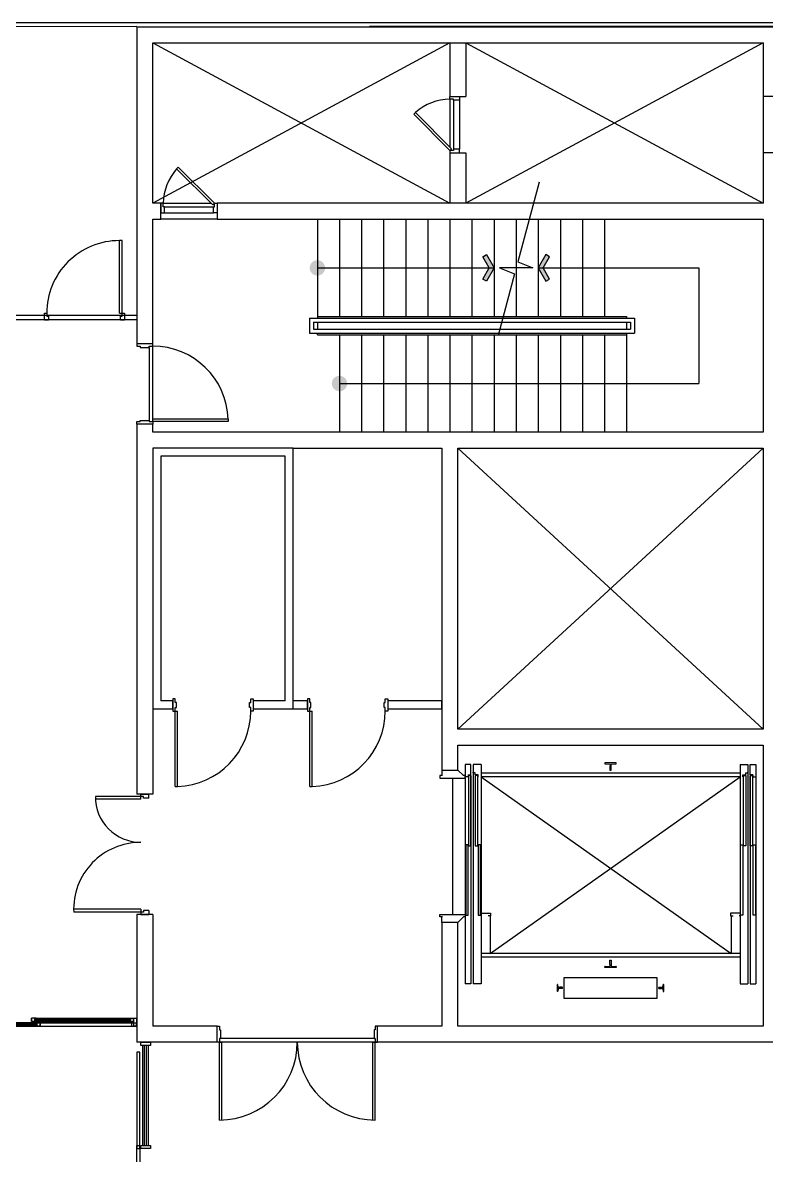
# Model space of a CAD drawing. Header units: millimetres. Extents: x 635438 to 684586, y -467743 to -415930.
# Drawn here: x 662413 to 671673, y -445082 to -430972 of the extents above; entities that cross this region are included whole.
import ezdxf

# ---------------------------------------------------------------- set-up
doc = ezdxf.new("R2010")
doc.units = ezdxf.units.MM
doc.header["$LTSCALE"] = 500
doc.layers.add('동물실', color=9, linetype='Continuous')

msp = doc.modelspace()

# ---------------------------------------------------------------- hatches: boundary and pattern name
at = {"layer": '동물실'}
for points in [[(668187.4, -434192.6), (668141.2, -434165.9), (668221.2, -434027.3), (668141.2, -433888.8), (668187.4, -433862.1), (668282.8, -434027.3)], [(668187.4, -434192.6), (668141.2, -434165.9), (668221.2, -434027.3), (668141.2, -433888.8), (668187.4, -433862.1), (668282.8, -434027.3)], [(668928.2, -434192.6), (668974.3, -434165.9), (668894.3, -434027.3), (668974.3, -433888.8), (668928.2, -433862.1), (668832.8, -434027.3)], [(668928.2, -434192.6), (668974.3, -434165.9), (668894.3, -434027.3), (668974.3, -433888.8), (668928.2, -433862.1), (668832.8, -434027.3)]]:
    msp.add_hatch(color=251, dxfattribs=at).paths.add_polyline_path(points)
h = msp.add_hatch(color=251, dxfattribs=at)
edge = h.paths.add_edge_path()
edge.add_arc((666082.8, -434027.4), 96, 360, 540)
edge.add_arc((666082.8, -434027.4), 96, 540, 720)
h = msp.add_hatch(color=251, dxfattribs=at)
edge = h.paths.add_edge_path()
edge.add_arc((666082.8, -434027.4), 96, 360, 540)
edge.add_arc((666082.8, -434027.4), 96, 540, 720)
h = msp.add_hatch(color=251, dxfattribs=at)
edge = h.paths.add_edge_path()
edge.add_arc((666357.8, -435467.4), 96, 360, 540)
edge.add_arc((666357.8, -435467.4), 96, 540, 720)
h = msp.add_hatch(color=251, dxfattribs=at)
edge = h.paths.add_edge_path()
edge.add_arc((666357.8, -435467.4), 96, 360, 540)
edge.add_arc((666357.8, -435467.4), 96, 540, 720)

# ---------------------------------------------------------------- linework, layer by layer
at = {"layer": '동물실', "color": 251}
for p, q in [((651482.8, -430972.3), (676532.8, -430972.3)), ((663832.8, -431022.3), (661332.8, -431022.4)), ((663832.8, -431022.3), (663832.8, -434522.3)), ((663832.8, -431022.4), (673857.8, -431022.4)), ((671832.8, -431022.3), (666732.8, -431022.3)), ((664032.8, -431222.3), (671632.8, -431222.2)), ((664032.8, -433222.3), (664032.8, -431222.3)), ((667733, -431222.2), (664033, -433222.3)), ((664033, -431222.2), (667733, -433222.3)), ((667733, -431222.2), (664033, -433222.3)), ((664033, -431222.2), (667733, -433222.3)), ((667732.8, -431222.3), (667732.8, -431893.6)), ((667932.8, -431222.3), (667932.8, -431893.6)), ((671633, -431222.2), (667933, -433222.3)), ((667933, -431222.2), (671633, -433222.3)), ((671633, -431222.2), (667933, -433222.3)), ((667933, -431222.2), (671633, -433222.3)), ((671632.8, -431222.2), (671632.8, -433222.3)), ((667732.8, -431893.6), (667932.8, -431893.6)), ((667732.8, -431893.6), (667852.8, -431893.6)), ((667732.8, -431923.6), (667732.8, -431893.6)), ((667852.8, -431893.6), (667852.8, -431938.6)), ((671832.6, -431893.6), (671632.6, -431893.6)), ((671832.8, -431893.6), (671632.6, -431893.6)), ((667732.8, -431923.6), (667732.8, -432521)), ((667777.8, -431923.6), (667732.8, -431923.6)), ((667777.8, -431938.6), (667777.8, -431923.6)), ((667777.8, -431938.6), (667777.8, -432548.6)), ((667852.8, -431938.6), (667777.8, -431938.6)), ((667852.8, -431938.6), (667852.8, -432548.6)), ((667303.4, -432090.7), (667282.1, -432112)), ((667282.1, -432112), (667732.8, -432563.6)), ((667303.4, -432090.7), (667754.1, -432542.4)), ((667732.8, -432563.6), (667754.1, -432542.4)), ((667777.8, -432563.6), (667732.8, -432563.6)), ((667732.8, -432563.6), (667732.8, -432593.6)), ((667732.8, -432593.6), (667732.8, -433222.3)), ((667732.8, -432593.6), (667932.8, -432593.6)), ((667732.8, -432593.6), (667852.8, -432593.6)), ((667852.8, -432548.6), (667777.8, -432548.6)), ((667777.8, -432548.6), (667777.8, -432563.6)), ((667852.8, -432593.6), (667852.8, -432548.6)), ((667932.8, -432593.6), (667932.8, -433222.3)), ((671832.6, -432593.6), (671632.6, -432593.6)), ((671832.8, -432593.6), (671632.6, -432593.6)), ((664329.8, -432792.9), (664351.1, -432771.6)), ((664329.8, -432792.9), (664351.1, -432771.6)), ((664329.8, -432792.9), (664781.5, -433243.6)), ((664329.8, -432792.9), (664781.5, -433243.6)), ((664351.1, -432771.6), (664802.8, -433222.3)), ((664351.1, -432771.6), (664802.8, -433222.3)), ((668844.3, -432957.8), (668578, -433951.7)), ((668844.3, -432957.8), (668578, -433951.7)), ((664132.8, -433222.3), (664032.8, -433222.3)), ((664033, -433222.3), (664032.8, -433222.3)), ((664132.8, -433222.3), (664032.8, -433222.3)), ((664132.8, -433422.3), (664132.8, -433222.3)), ((664132.8, -433222.3), (664132.8, -433342.3)), ((664162.8, -433222.3), (664132.8, -433222.3)), ((664132.8, -433222.3), (664132.8, -433342.3)), ((664162.8, -433222.3), (664132.8, -433222.3)), ((664162.8, -433222.3), (664760.2, -433222.3)), ((664162.8, -433267.3), (664162.8, -433222.3)), ((664162.8, -433222.3), (664760.2, -433222.3)), ((664162.8, -433267.3), (664162.8, -433222.3)), ((664177.8, -433267.3), (664162.8, -433267.3)), ((664177.8, -433267.3), (664162.8, -433267.3)), ((664177.8, -433267.3), (664787.8, -433267.3)), ((664177.8, -433342.3), (664177.8, -433267.3)), ((664177.8, -433267.3), (664787.8, -433267.3)), ((664177.8, -433342.3), (664177.8, -433267.3)), ((664802.8, -433222.3), (664781.5, -433243.6)), ((664802.8, -433222.3), (664781.5, -433243.6)), ((664787.8, -433342.3), (664787.8, -433267.3)), ((664787.8, -433267.3), (664802.8, -433267.3)), ((664787.8, -433342.3), (664787.8, -433267.3)), ((664787.8, -433267.3), (664802.8, -433267.3)), ((664802.8, -433267.3), (664802.8, -433222.3)), ((664802.8, -433222.3), (664832.8, -433222.3)), ((664802.8, -433267.3), (664802.8, -433222.3)), ((664802.8, -433222.3), (664832.8, -433222.3)), ((671632.8, -433222.3), (664832.8, -433222.3)), ((664832.8, -433222.3), (664832.8, -433422.3)), ((664832.8, -433222.3), (664832.8, -433342.3)), ((664832.8, -433222.3), (664832.8, -433342.3)), ((664032.8, -434972.3), (664032.8, -433422.3)), ((664032.8, -433422.3), (664132.8, -433422.3)), ((664032.8, -434972.3), (664032.8, -433422.3)), ((664132.8, -433342.3), (664177.8, -433342.3)), ((664132.8, -433342.3), (664177.8, -433342.3)), ((664832.8, -433422.3), (664132.8, -433422.3)), ((664832.8, -433422.3), (664132.8, -433422.3)), ((664177.8, -433342.3), (664787.8, -433342.3)), ((664177.8, -433342.3), (664787.8, -433342.3)), ((664832.8, -433342.3), (664787.8, -433342.3)), ((664832.8, -433342.3), (664787.8, -433342.3)), ((664832.8, -433422.3), (671632.8, -433422.3)), ((666082.8, -433422.3), (666082.8, -434652.3)), ((666082.8, -433422.3), (666082.8, -434652.3)), ((666357.8, -433422.3), (666357.8, -434632.3)), ((666357.8, -433422.3), (666357.8, -434632.3)), ((666632.8, -433422.3), (666632.8, -434632.3)), ((666632.8, -433422.3), (666632.8, -434632.3)), ((666907.8, -433422.3), (666907.8, -434632.3)), ((666907.8, -433422.3), (666907.8, -434632.3)), ((667182.8, -433422.3), (667182.8, -434632.3)), ((667182.8, -433422.3), (667182.8, -434632.3)), ((667457.8, -433422.3), (667457.8, -434632.3)), ((667457.8, -433422.3), (667457.8, -434632.3)), ((667732.8, -433422.3), (667732.8, -434632.3)), ((667732.8, -433422.3), (667732.8, -434632.3)), ((668007.8, -433422.3), (668007.8, -434632.3)), ((668007.8, -433422.3), (668007.8, -434632.3)), ((668282.8, -433422.3), (668282.8, -434632.3)), ((668282.8, -433422.3), (668282.8, -434632.3)), ((668557.8, -433422.3), (668557.8, -434632.3)), ((668557.8, -433422.3), (668557.8, -434632.3)), ((668832.8, -433422.3), (668832.8, -434632.3)), ((668832.8, -433422.3), (668832.8, -434632.3)), ((669107.8, -433422.3), (669107.8, -434632.3)), ((669107.8, -433422.3), (669107.8, -434632.3)), ((669382.8, -433422.3), (669382.8, -434632.3)), ((669382.8, -433422.3), (669382.8, -434632.3)), ((669657.8, -433422.3), (669657.8, -434632.3)), ((669657.8, -433422.3), (669657.8, -434632.3)), ((671632.8, -433422.3), (671632.8, -436072.3)), ((663618.2, -434592.3), (663618.2, -433687.1)), ((663653.4, -433687.1), (663618.2, -433687.1)), ((663653.4, -434592.3), (663653.4, -433687.1)), ((668141.2, -433888.8), (668187.4, -433862.1)), ((668141.2, -433888.8), (668187.4, -433862.1)), ((668187.4, -433862.1), (668282.8, -434027.3)), ((668187.4, -433862.1), (668282.8, -434027.3)), ((668928.2, -433862.1), (668832.8, -434027.3)), ((668928.2, -433862.1), (668832.8, -434027.3)), ((668974.3, -433888.8), (668928.2, -433862.1)), ((668974.3, -433888.8), (668928.2, -433862.1)), ((668221.2, -434027.3), (668141.2, -433888.8)), ((668221.2, -434027.3), (668141.2, -433888.8)), ((668578, -433951.7), (668766.4, -434027.3)), ((668578, -433951.7), (668766.4, -434027.3)), ((668894.3, -434027.3), (668974.3, -433888.8)), ((668894.3, -434027.3), (668974.3, -433888.8)), ((666082.8, -434027.3), (668282.8, -434027.3)), ((666082.8, -434027.3), (668282.8, -434027.3)), ((668141.2, -434165.9), (668221.2, -434027.3)), ((668141.2, -434165.9), (668221.2, -434027.3)), ((668282.8, -434027.3), (668187.4, -434192.6)), ((668282.8, -434027.3), (668187.4, -434192.6)), ((668537.5, -434102.9), (668331.8, -434870.7)), ((668537.5, -434102.9), (668331.8, -434870.7)), ((668766.4, -434027.3), (668349.1, -434027.3)), ((668349.1, -434027.3), (668537.5, -434102.9)), ((668766.4, -434027.3), (668349.1, -434027.3)), ((668349.1, -434027.3), (668537.5, -434102.9)), ((668832.8, -434027.3), (670832.8, -434027.3)), ((668832.8, -434027.3), (670832.8, -434027.3)), ((668832.8, -434027.3), (668928.2, -434192.6)), ((668832.8, -434027.3), (668928.2, -434192.6)), ((668974.3, -434165.9), (668894.3, -434027.3)), ((668974.3, -434165.9), (668894.3, -434027.3)), ((670832.8, -434027.3), (670832.8, -435467.3)), ((670832.8, -434027.3), (670832.8, -435467.3)), ((668187.4, -434192.6), (668141.2, -434165.9)), ((668187.4, -434192.6), (668141.2, -434165.9)), ((668928.2, -434192.6), (668974.3, -434165.9)), ((668928.2, -434192.6), (668974.3, -434165.9)), ((663832.8, -434522.3), (663832.8, -434972.3)), ((663832.8, -434622.3), (661382.8, -434622.3)), ((663832.8, -434672.3), (661382.8, -434672.3)), ((662682.8, -434672.3), (662682.8, -434592.3)), ((662682.8, -434592.3), (662712.1, -434592.3)), ((662682.8, -434672.3), (662732.6, -434672.3)), ((662712.1, -434592.3), (662712.1, -434628.2)), ((662712.1, -434628.2), (662732.6, -434628.2)), ((662712.1, -434628.2), (662732.6, -434628.2)), ((662732.6, -434628.2), (662732.6, -434672.3)), ((663632.9, -434672.3), (662732.6, -434672.3)), ((663618.2, -434592.3), (663653.4, -434592.3)), ((663632.9, -434628.2), (663653.4, -434628.2)), ((663632.9, -434672.3), (663632.9, -434628.2)), ((663632.9, -434672.3), (663682.8, -434672.3)), ((663653.4, -434592.3), (663682.8, -434592.3)), ((663653.4, -434628.2), (663653.4, -434592.3)), ((663682.8, -434592.3), (663682.8, -434672.3)), ((663682.8, -434607.3), (663682.8, -434657.3)), ((663682.8, -434607.3), (663682.8, -434657.3)), ((665982.8, -434652.3), (670032.8, -434652.3)), ((665982.8, -434652.3), (665982.8, -434842.3)), ((665982.8, -434652.3), (670032.8, -434652.3)), ((665982.8, -434652.3), (665982.8, -434842.3)), ((666032.8, -434702.3), (669982.8, -434702.3)), ((666032.8, -434702.3), (666032.8, -434792.3)), ((666032.8, -434702.3), (669982.8, -434702.3)), ((666032.8, -434702.3), (666032.8, -434792.3)), ((666082.8, -434632.3), (669932.8, -434632.3)), ((666082.8, -434632.3), (669932.8, -434632.3)), ((666082.8, -434702.3), (666082.8, -434792.3)), ((666082.8, -434702.3), (666082.8, -434792.3)), ((669932.8, -434632.3), (669932.8, -434652.3)), ((669932.8, -434632.3), (669932.8, -434652.3)), ((669932.8, -434702.3), (669932.8, -434792.3)), ((669932.8, -434702.3), (669932.8, -434792.3)), ((669982.8, -434702.3), (669982.8, -434792.3)), ((669982.8, -434702.3), (669982.8, -434792.3)), ((670032.8, -434652.3), (670032.8, -434842.3)), ((670032.8, -434652.3), (670032.8, -434842.3)), ((663832.8, -434772.3), (663832.8, -434972.3)), ((665982.8, -434842.3), (670032.8, -434842.3)), ((665982.8, -434842.3), (670032.8, -434842.3)), ((666032.8, -434792.3), (669982.8, -434792.3)), ((666032.8, -434792.3), (669982.8, -434792.3)), ((666082.8, -434862.3), (666082.8, -434842.3)), ((666082.8, -434862.3), (666082.8, -434842.3)), ((666082.8, -434862.3), (669932.8, -434862.3)), ((666082.8, -434862.3), (669932.8, -434862.3)), ((666357.8, -434862.3), (666357.8, -436072.3)), ((666357.8, -434862.3), (666357.8, -436072.3)), ((666632.8, -434862.3), (666632.8, -436072.3)), ((666632.8, -434862.3), (666632.8, -436072.3)), ((666907.8, -434862.3), (666907.8, -436072.3)), ((666907.8, -434862.3), (666907.8, -436072.3)), ((667182.8, -434862.3), (667182.8, -436072.3)), ((667182.8, -434862.3), (667182.8, -436072.3)), ((667457.8, -434862.3), (667457.8, -436072.3)), ((667457.8, -434862.3), (667457.8, -436072.3)), ((667732.8, -434862.3), (667732.8, -436072.3)), ((667732.8, -434862.3), (667732.8, -436072.3)), ((668007.8, -434862.3), (668007.8, -436072.3)), ((668007.8, -434862.3), (668007.8, -436072.3)), ((668282.8, -434862.3), (668282.8, -436072.3)), ((668282.8, -434862.3), (668282.8, -436072.3)), ((668557.8, -434862.3), (668557.8, -436072.3)), ((668557.8, -434862.3), (668557.8, -436072.3)), ((668832.8, -434862.3), (668832.8, -436072.3)), ((668832.8, -434862.3), (668832.8, -436072.3)), ((669107.8, -434862.3), (669107.8, -436072.3)), ((669107.8, -434862.3), (669107.8, -436072.3)), ((669382.8, -434862.3), (669382.8, -436072.3)), ((669382.8, -434862.3), (669382.8, -436072.3)), ((669657.8, -434862.3), (669657.8, -436072.3)), ((669657.8, -434862.3), (669657.8, -436072.3)), ((669932.8, -434842.3), (669932.8, -436072.3)), ((669932.8, -434842.3), (669932.8, -436072.3)), ((664032.8, -434972.3), (663832.8, -434972.3)), ((664032.8, -434972.3), (663832.8, -434972.3)), ((663832.8, -434972.3), (663832.8, -435002.3)), ((663832.8, -435002.3), (663877.8, -435002.3)), ((663877.8, -435002.3), (663877.8, -435017.3)), ((663987.8, -435017.3), (663987.8, -435002.3)), ((663987.8, -435002.3), (664032.8, -435002.3)), ((664032.8, -435002.3), (664032.8, -434972.3)), ((664032.8, -435942.3), (664032.8, -435002.3)), ((663877.8, -435017.3), (663987.8, -435017.3)), ((663987.8, -435017.3), (663987.8, -435927.3)), ((666357.8, -435467.3), (670832.8, -435467.3)), ((666357.8, -435467.3), (670832.8, -435467.3)), ((663832.8, -435972.3), (663832.8, -435942.3)), ((663832.8, -435942.3), (663877.8, -435942.3)), ((664032.8, -435972.3), (663832.8, -435972.3)), ((663832.8, -435972.3), (663832.8, -436272.3)), ((663832.8, -435972.3), (663832.8, -436272.3)), ((664032.8, -435972.3), (663832.8, -435972.3)), ((663877.8, -435942.3), (663877.8, -435927.3)), ((663877.8, -435927.3), (663987.8, -435927.3)), ((663987.8, -435927.3), (663987.8, -435942.3)), ((663987.8, -435942.3), (664032.8, -435942.3)), ((664972.3, -435912.4), (664032.8, -435912.4)), ((664032.8, -435942.3), (664032.8, -435912.4)), ((664972.3, -435942.3), (664032.8, -435942.3)), ((664032.8, -435942.3), (664032.8, -435972.3)), ((664032.8, -436072.3), (664032.8, -435972.3)), ((664032.8, -436072.3), (664032.8, -435972.3)), ((664972.3, -435912.4), (664972.3, -435942.3)), ((671632.8, -436072.3), (664032.8, -436072.3)), ((663832.8, -436272.3), (663832.8, -440582.3)), ((664032.8, -436272.3), (664032.8, -439522.3)), ((665782.8, -436272.3), (664032.8, -436272.3)), ((665782.8, -436272.3), (667632.8, -436272.3)), ((665782.8, -439522.3), (665782.8, -436272.3)), ((667632.8, -436272.3), (667632.8, -440282.3)), ((671632.8, -436272.3), (667832.8, -439772.3)), ((671632.8, -439772.3), (667832.8, -436272.3)), ((671632.8, -436272.3), (667832.8, -439772.3)), ((671632.8, -439772.3), (667832.8, -436272.3)), ((667832.8, -436272.3), (671632.8, -436272.3)), ((667832.8, -439772.3), (667832.8, -436272.3)), ((667832.8, -436272.3), (671632.8, -436272.3)), ((667832.8, -439772.3), (667832.8, -436272.3)), ((671632.8, -436272.3), (671632.8, -439772.3)), ((671632.8, -436272.3), (671632.8, -439772.3)), ((664132.8, -436372.3), (664132.8, -439422.3)), ((665682.8, -436372.3), (664132.8, -436372.3)), ((665682.8, -439422.3), (665682.8, -436372.3)), ((664032.8, -439522.3), (664032.8, -440582.3)), ((664282.8, -439522.3), (664032.8, -439522.3)), ((664282.8, -439422.3), (664132.8, -439422.3)), ((664282.8, -439397.3), (664282.8, -439547.3)), ((664312.8, -439397.3), (664282.8, -439397.3)), ((664282.8, -439397.3), (664282.8, -439547.3)), ((664312.8, -439397.3), (664282.8, -439397.3)), ((664282.8, -439522.3), (664282.8, -439422.3)), ((664312.8, -439442.3), (664312.8, -439397.3)), ((664312.8, -439442.3), (664312.8, -439397.3)), ((664327.8, -439442.3), (664312.8, -439442.3)), ((664327.8, -439442.3), (664312.8, -439442.3)), ((664312.8, -439547.3), (664312.8, -439502.3)), ((664312.8, -439502.3), (664327.8, -439502.3)), ((664312.8, -439547.3), (664312.8, -439502.3)), ((664312.8, -439502.3), (664327.8, -439502.3)), ((664327.8, -439502.3), (664327.8, -439442.3)), ((664327.8, -439502.3), (664327.8, -439442.3)), ((665237.8, -439502.3), (665237.8, -439442.3)), ((665237.8, -439442.3), (665252.8, -439442.3)), ((665237.8, -439502.3), (665237.8, -439442.3)), ((665237.8, -439442.3), (665252.8, -439442.3)), ((665252.8, -439502.3), (665237.8, -439502.3)), ((665252.8, -439502.3), (665237.8, -439502.3)), ((665252.8, -439442.3), (665252.8, -439397.3)), ((665252.8, -439397.3), (665282.8, -439397.3)), ((665252.8, -439442.3), (665252.8, -439397.3)), ((665252.8, -439397.3), (665282.8, -439397.3)), ((665252.8, -439547.3), (665252.8, -439502.3)), ((665252.8, -439547.3), (665252.8, -439502.3)), ((665282.8, -439397.3), (665282.8, -439547.3)), ((665282.8, -439397.3), (665282.8, -439547.3)), ((665682.8, -439422.3), (665282.8, -439422.3)), ((665282.8, -439422.3), (665282.8, -439522.3)), ((665782.8, -439522.3), (665282.8, -439522.3)), ((665957.8, -439422.3), (665782.8, -439422.3)), ((665957.8, -439522.3), (665782.8, -439522.3)), ((665957.8, -439397.3), (665957.8, -439547.3)), ((665987.8, -439397.3), (665957.8, -439397.3)), ((665957.8, -439397.3), (665957.8, -439547.3)), ((665987.8, -439397.3), (665957.8, -439397.3)), ((665957.8, -439522.3), (665957.8, -439422.3)), ((665987.8, -439442.3), (665987.8, -439397.3)), ((665987.8, -439442.3), (665987.8, -439397.3)), ((666002.8, -439442.3), (665987.8, -439442.3)), ((666002.8, -439442.3), (665987.8, -439442.3)), ((665987.8, -439547.3), (665987.8, -439502.3)), ((665987.8, -439502.3), (666002.8, -439502.3)), ((665987.8, -439547.3), (665987.8, -439502.3)), ((665987.8, -439502.3), (666002.8, -439502.3)), ((666002.8, -439502.3), (666002.8, -439442.3)), ((666002.8, -439502.3), (666002.8, -439442.3)), ((666912.8, -439502.3), (666912.8, -439442.3)), ((666912.8, -439442.3), (666927.8, -439442.3)), ((666912.8, -439502.3), (666912.8, -439442.3)), ((666912.8, -439442.3), (666927.8, -439442.3)), ((666927.8, -439502.3), (666912.8, -439502.3)), ((666927.8, -439502.3), (666912.8, -439502.3)), ((666927.8, -439442.3), (666927.8, -439397.3)), ((666927.8, -439397.3), (666957.8, -439397.3)), ((666927.8, -439442.3), (666927.8, -439397.3)), ((666927.8, -439397.3), (666957.8, -439397.3)), ((666927.8, -439547.3), (666927.8, -439502.3)), ((666927.8, -439547.3), (666927.8, -439502.3)), ((666957.8, -439397.3), (666957.8, -439547.3)), ((666957.8, -439397.3), (666957.8, -439547.3)), ((667632.7, -439422.3), (666957.8, -439422.3)), ((666957.8, -439422.3), (666957.8, -439522.3)), ((667632.7, -439522.3), (666957.8, -439522.3)), ((667632.7, -439522.3), (667632.7, -439422.3)), ((664282.8, -439547.3), (664312.8, -439547.3)), ((664282.8, -439547.3), (664312.8, -439547.3)), ((664312.8, -440487.3), (664312.8, -439547.3)), ((664312.8, -439547.3), (664342.8, -439547.3)), ((664312.8, -440487.3), (664312.8, -439547.3)), ((664312.8, -439547.3), (664342.8, -439547.3)), ((664342.8, -440487.3), (664342.8, -439547.3)), ((664342.8, -440487.3), (664342.8, -439547.3)), ((665282.8, -439547.3), (665252.8, -439547.3)), ((665282.8, -439547.3), (665252.8, -439547.3)), ((665957.8, -439547.3), (665987.8, -439547.3)), ((665957.8, -439547.3), (665987.8, -439547.3)), ((665987.8, -440487.3), (665987.8, -439547.3)), ((665987.8, -439547.3), (666017.8, -439547.3)), ((665987.8, -440487.3), (665987.8, -439547.3)), ((665987.8, -439547.3), (666017.8, -439547.3)), ((666017.8, -440487.3), (666017.8, -439547.3)), ((666017.8, -440487.3), (666017.8, -439547.3)), ((666957.8, -439547.3), (666927.8, -439547.3)), ((666957.8, -439547.3), (666927.8, -439547.3)), ((671632.8, -439772.3), (667832.8, -439772.3)), ((671632.8, -439772.3), (667832.8, -439772.3)), ((667832.8, -440282.3), (667832.8, -439972.3)), ((667832.8, -439972.3), (671632.8, -439972.3)), ((671632.8, -439972.3), (671632.8, -443472.3)), ((667924.2, -440212.3), (667924.2, -442947.1)), ((667994.1, -440212.3), (667924.2, -440212.3)), ((667924.2, -440212.3), (667924.2, -442947.1)), ((667994.1, -440212.3), (667924.2, -440212.3)), ((667994.1, -440342.3), (667994.1, -440212.3)), ((667994.1, -440342.3), (667994.1, -440212.3)), ((668024.1, -440212.3), (668024.1, -442947.1)), ((668120.1, -440212.3), (668024.1, -440212.3)), ((668024.1, -440212.3), (668024.1, -442947.1)), ((668120.1, -440212.3), (668024.1, -440212.3)), ((668120.1, -440212.3), (668120.1, -442947.1)), ((668120.1, -440212.3), (668120.1, -442947.1)), ((669803.1, -440193.3), (669663.1, -440193.3)), ((669663.1, -440193.3), (669663.1, -440203.7)), ((669803.1, -440193.3), (669663.1, -440193.3)), ((669663.1, -440193.3), (669663.1, -440203.7)), ((669665.4, -440206.2), (669723.5, -440209)), ((669665.4, -440206.2), (669723.5, -440209)), ((669723.5, -440209), (669726.7, -440212.3)), ((669723.5, -440209), (669726.7, -440212.3)), ((669726.7, -440228.3), (669723.6, -440231.5)), ((669726.7, -440228.3), (669723.6, -440231.5)), ((669723.6, -440231.5), (669723.6, -440281.3)), ((669723.6, -440231.5), (669723.6, -440281.3)), ((669726.7, -440212.3), (669726.7, -440228.3)), ((669726.7, -440212.3), (669726.7, -440228.3)), ((669739.4, -440212.3), (669742.7, -440209)), ((669739.4, -440212.3), (669742.7, -440209)), ((669739.4, -440228.3), (669739.4, -440212.3)), ((669739.4, -440228.3), (669739.4, -440212.3)), ((669742.6, -440231.5), (669739.4, -440228.3)), ((669742.6, -440231.5), (669739.4, -440228.3)), ((669742.6, -440281.3), (669742.6, -440231.5)), ((669742.6, -440281.3), (669742.6, -440231.5)), ((669742.7, -440209), (669800.7, -440206.2)), ((669742.7, -440209), (669800.7, -440206.2)), ((669803.1, -440203.7), (669803.1, -440193.3)), ((669803.1, -440203.7), (669803.1, -440193.3)), ((671346.1, -440212.3), (671346.1, -442947.1)), ((671346.1, -440212.3), (671442.1, -440212.3)), ((671346.1, -440212.3), (671346.1, -442947.1)), ((671346.1, -440212.3), (671442.1, -440212.3)), ((671442.1, -440212.3), (671442.1, -442947.1)), ((671442.1, -440212.3), (671442.1, -442947.1)), ((671472.1, -440212.3), (671541.9, -440212.3)), ((671472.1, -440342.3), (671472.1, -440212.3)), ((671472.1, -440212.3), (671541.9, -440212.3)), ((671472.1, -440342.3), (671472.1, -440212.3)), ((671541.9, -440212.3), (671541.9, -442947.1)), ((671541.9, -440212.3), (671541.9, -442947.1)), ((667640.8, -440352.3), (667607.6, -440352.3)), ((667607.6, -440352.3), (667607.6, -440382.3)), ((667640.8, -440352.3), (667607.6, -440352.3)), ((667607.6, -440352.3), (667607.6, -440382.3)), ((667632.6, -440282.3), (667632.6, -440352.3)), ((667632.6, -440282.3), (667632.6, -440352.3)), ((667632.8, -440282.3), (667832.8, -440282.3)), ((667902.4, -440352.3), (667832.6, -440282.3)), ((667902.4, -440352.3), (667832.6, -440282.3)), ((667923.7, -440352.3), (667902.4, -440352.3)), ((667923.7, -440352.3), (667902.4, -440352.3)), ((667923.7, -440382.3), (667923.7, -440352.3)), ((667923.7, -440382.3), (667923.7, -440352.3)), ((667960.2, -440367.3), (667925.2, -440367.3)), ((667960.2, -440367.3), (667925.2, -440367.3)), ((667960.2, -440342.3), (667994.1, -440342.3)), ((667960.2, -440342.3), (667960.2, -440367.3)), ((667960.2, -440342.3), (667994.1, -440342.3)), ((667960.2, -440342.3), (667960.2, -440367.3)), ((667965.2, -440352.3), (667965.2, -441227.3)), ((667994.1, -440352.3), (667965.2, -440352.3)), ((667965.2, -440352.3), (667965.2, -441227.3)), ((667994.1, -440352.3), (667965.2, -440352.3)), ((667994.1, -441227.3), (667994.1, -440352.3)), ((667994.1, -440352.3), (667994.1, -442947.1)), ((667994.1, -441227.3), (667994.1, -440352.3)), ((667994.1, -440352.3), (667994.1, -442947.1)), ((668024.1, -440317.3), (668024.1, -440307.3)), ((668024.1, -440317.3), (668024.1, -440307.3)), ((668048.1, -440317.3), (668024.1, -440317.3)), ((668048.1, -440317.3), (668024.1, -440317.3)), ((668048.1, -440342.3), (668048.1, -440317.3)), ((668048.1, -440342.3), (668048.1, -440317.3)), ((668084.1, -440342.3), (668048.1, -440342.3)), ((668084.1, -440342.3), (668048.1, -440342.3)), ((668049.1, -440352.3), (668049.1, -441227.3)), ((668079.1, -440352.3), (668049.1, -440352.3)), ((668049.1, -440352.3), (668049.1, -441227.3)), ((668079.1, -440352.3), (668049.1, -440352.3)), ((668079.1, -441227.3), (668079.1, -440352.3)), ((668079.1, -441227.3), (668079.1, -440352.3)), ((668084.1, -440367.3), (668084.1, -440342.3)), ((668084.1, -440367.3), (668084.1, -440342.3)), ((671346.1, -440322.3), (668120.1, -440322.3)), ((671346.1, -440322.3), (668120.1, -440322.3)), ((671346.1, -440367.3), (668120.1, -440367.3)), ((668120.1, -440367.3), (671233.1, -442567.3)), ((671346.1, -440367.3), (668120.1, -440367.3)), ((668120.1, -440367.3), (671233.1, -442567.3)), ((668233.1, -442567.3), (671346.1, -440367.3)), ((668233.1, -442567.3), (671346.1, -440367.3)), ((669723.6, -440281.3), (669724.6, -440282.3)), ((669723.6, -440281.3), (669724.6, -440282.3)), ((669724.6, -440282.3), (669741.6, -440282.3)), ((669724.6, -440282.3), (669741.6, -440282.3)), ((669741.6, -440282.3), (669742.6, -440281.3)), ((669741.6, -440282.3), (669742.6, -440281.3)), ((671382.1, -440342.3), (671418.1, -440342.3)), ((671382.1, -440367.3), (671382.1, -440342.3)), ((671382.1, -440342.3), (671418.1, -440342.3)), ((671382.1, -440367.3), (671382.1, -440342.3)), ((671387.1, -441227.3), (671387.1, -440352.3)), ((671387.1, -440352.3), (671417.1, -440352.3)), ((671387.1, -441227.3), (671387.1, -440352.3)), ((671387.1, -440352.3), (671417.1, -440352.3)), ((671417.1, -440352.3), (671417.1, -441227.3)), ((671417.1, -440352.3), (671417.1, -441227.3)), ((671418.1, -440342.3), (671418.1, -440317.3)), ((671418.1, -440317.3), (671442.1, -440317.3)), ((671418.1, -440342.3), (671418.1, -440317.3)), ((671418.1, -440317.3), (671442.1, -440317.3)), ((671442.1, -440317.3), (671442.1, -440307.3)), ((671442.1, -440317.3), (671442.1, -440307.3)), ((671505.9, -440342.3), (671472.1, -440342.3)), ((671505.9, -440342.3), (671472.1, -440342.3)), ((671472.1, -440352.3), (671472.1, -442947.1)), ((671472.1, -441227.3), (671472.1, -440352.3)), ((671472.1, -440352.3), (671500.9, -440352.3)), ((671472.1, -440352.3), (671472.1, -442947.1)), ((671472.1, -441227.3), (671472.1, -440352.3)), ((671472.1, -440352.3), (671500.9, -440352.3)), ((671500.9, -440352.3), (671500.9, -441227.3)), ((671500.9, -440352.3), (671500.9, -441227.3)), ((671505.9, -440342.3), (671505.9, -440367.3)), ((671505.9, -440342.3), (671505.9, -440367.3)), ((671505.9, -440367.3), (671540.9, -440367.3)), ((671505.9, -440367.3), (671540.9, -440367.3)), ((664312.8, -440487.3), (664342.8, -440487.3)), ((664312.8, -440487.3), (664342.8, -440487.3)), ((665987.8, -440487.3), (666017.8, -440487.3)), ((665987.8, -440487.3), (666017.8, -440487.3)), ((667607.6, -440382.3), (667923.7, -440382.3)), ((667607.6, -440382.3), (667923.7, -440382.3)), ((667765.7, -440382.3), (667765.7, -442082.3)), ((663882.8, -440611.7), (663317.8, -440611.7)), ((663882.8, -440646.9), (663318.5, -440646.9)), ((664032.8, -440582.3), (663832.8, -440582.3)), ((663882.8, -440611.7), (663882.8, -440582.3)), ((663882.8, -440582.3), (663982.8, -440582.3)), ((663882.8, -440582.3), (663982.8, -440582.3)), ((663918.6, -440611.7), (663882.8, -440611.7)), ((663882.8, -440646.9), (663882.8, -440611.7)), ((663918.6, -440632.2), (663918.6, -440611.7)), ((663982.8, -440632.2), (663918.6, -440632.2)), ((663982.8, -440632.2), (663982.8, -440582.3)), ((667929.2, -441214.8), (667929.2, -442089.8)), ((667959.2, -441214.8), (667929.2, -441214.8)), ((667929.2, -441214.8), (667929.2, -442089.8)), ((667959.2, -441214.8), (667929.2, -441214.8)), ((667959.2, -442089.8), (667959.2, -441214.8)), ((667959.2, -442089.8), (667959.2, -441214.8)), ((668085.1, -441214.8), (668085.1, -442089.8)), ((668115.1, -441214.8), (668085.1, -441214.8)), ((668085.1, -441214.8), (668085.1, -442089.8)), ((668115.1, -441214.8), (668085.1, -441214.8)), ((668115.1, -442089.8), (668115.1, -441214.8)), ((668115.1, -442089.8), (668115.1, -441214.8)), ((671351.1, -441214.8), (671381.1, -441214.8)), ((671351.1, -442089.8), (671351.1, -441214.8)), ((671351.1, -441214.8), (671381.1, -441214.8)), ((671351.1, -442089.8), (671351.1, -441214.8)), ((671381.1, -441214.8), (671381.1, -442089.8)), ((671381.1, -441214.8), (671381.1, -442089.8)), ((671506.9, -441214.8), (671536.9, -441214.8)), ((671506.9, -442089.8), (671506.9, -441214.8)), ((671506.9, -441214.8), (671536.9, -441214.8)), ((671506.9, -442089.8), (671506.9, -441214.8)), ((671536.9, -441214.8), (671536.9, -442089.8)), ((671536.9, -441214.8), (671536.9, -442089.8)), ((667965.2, -441227.3), (667994.1, -441227.3)), ((667965.2, -441227.3), (667994.1, -441227.3)), ((668049.1, -441227.3), (668079.1, -441227.3)), ((668049.1, -441227.3), (668079.1, -441227.3)), ((671417.1, -441227.3), (671387.1, -441227.3)), ((671417.1, -441227.3), (671387.1, -441227.3)), ((671500.9, -441227.3), (671472.1, -441227.3)), ((671500.9, -441227.3), (671472.1, -441227.3)), ((663882.8, -442017.7), (663047.8, -442017.7)), ((663882.8, -442053), (663048.5, -442053)), ((663882.8, -442017.7), (663882.8, -442053)), ((663918.6, -442053), (663882.8, -442053)), ((663882.8, -442053), (663882.8, -442082.3)), ((663982.8, -442032.5), (663918.6, -442032.5)), ((663918.6, -442032.5), (663918.6, -442053)), ((663982.8, -442032.5), (663982.8, -442082.3)), ((663832.8, -442082.3), (663832.8, -443672.3)), ((664032.8, -442082.3), (663832.8, -442082.3)), ((663882.8, -442082.3), (663982.8, -442082.3)), ((664032.8, -442082.3), (664032.8, -443472.3)), ((667607.6, -442112.3), (667607.6, -442082.3)), ((667607.6, -442082.3), (667923.7, -442082.3)), ((667607.6, -442112.3), (667607.6, -442082.3)), ((667607.6, -442082.3), (667923.7, -442082.3)), ((667640.8, -442112.3), (667607.6, -442112.3)), ((667640.8, -442112.3), (667607.6, -442112.3)), ((667632.6, -442182.3), (667632.6, -442112.3)), ((667632.6, -442182.3), (667632.6, -442112.3)), ((667832.8, -442182.3), (667632.8, -442182.3)), ((667632.8, -442182.3), (667632.8, -443472.3)), ((667832.6, -442182.3), (667902.4, -442112.3)), ((667832.6, -442182.3), (667902.4, -442112.3)), ((667832.8, -443472.3), (667832.8, -442182.3)), ((667923.7, -442112.3), (667902.4, -442112.3)), ((667923.7, -442112.3), (667902.4, -442112.3)), ((667923.7, -442082.3), (667923.7, -442112.3)), ((667923.7, -442082.3), (667923.7, -442112.3)), ((667929.2, -442089.8), (667959.2, -442089.8)), ((667929.2, -442089.8), (667959.2, -442089.8)), ((668085.1, -442089.8), (668115.1, -442089.8)), ((668085.1, -442089.8), (668115.1, -442089.8)), ((668120.1, -442067.3), (668238.1, -442067.3)), ((668120.1, -442067.3), (668120.1, -442097.3)), ((668120.1, -442067.3), (668238.1, -442067.3)), ((668120.1, -442067.3), (668120.1, -442097.3)), ((668120.1, -442097.3), (668130.1, -442097.3)), ((668120.1, -442097.3), (668130.1, -442097.3)), ((668238.1, -442097.3), (668208.1, -442097.3)), ((668238.1, -442097.3), (668208.1, -442097.3)), ((668233.1, -442097.3), (668233.1, -442567.3)), ((668233.1, -442097.3), (668233.1, -442567.3)), ((668238.1, -442067.3), (668238.1, -442097.3)), ((668238.1, -442067.3), (668238.1, -442097.3)), ((671228.1, -442067.3), (671228.1, -442097.3)), ((671346.1, -442067.3), (671228.1, -442067.3)), ((671228.1, -442067.3), (671228.1, -442097.3)), ((671346.1, -442067.3), (671228.1, -442067.3)), ((671228.1, -442097.3), (671258.1, -442097.3)), ((671228.1, -442097.3), (671258.1, -442097.3)), ((671233.1, -442097.3), (671233.1, -442567.3)), ((671233.1, -442097.3), (671233.1, -442567.3)), ((671346.1, -442097.3), (671336.1, -442097.3)), ((671346.1, -442097.3), (671336.1, -442097.3)), ((671346.1, -442067.3), (671346.1, -442097.3)), ((671346.1, -442067.3), (671346.1, -442097.3)), ((671381.1, -442089.8), (671351.1, -442089.8)), ((671381.1, -442089.8), (671351.1, -442089.8)), ((671536.9, -442089.8), (671506.9, -442089.8)), ((671536.9, -442089.8), (671506.9, -442089.8)), ((671346.1, -442567.3), (668120.1, -442567.3)), ((671346.1, -442567.3), (668120.1, -442567.3)), ((671346.1, -442612.3), (668120.1, -442612.3)), ((671346.1, -442612.3), (668120.1, -442612.3)), ((669663.1, -442741.3), (669663.1, -442731)), ((669663.1, -442741.3), (669663.1, -442731)), ((669803.1, -442741.3), (669663.1, -442741.3)), ((669803.1, -442741.3), (669663.1, -442741.3)), ((669665.4, -442728.5), (669723.5, -442725.6)), ((669665.4, -442728.5), (669723.5, -442725.6)), ((669723.5, -442725.6), (669726.7, -442722.4)), ((669723.5, -442725.6), (669726.7, -442722.4)), ((669723.6, -442653.3), (669724.6, -442652.3)), ((669723.6, -442653.3), (669724.6, -442652.3)), ((669723.6, -442703.1), (669723.6, -442653.3)), ((669723.6, -442703.1), (669723.6, -442653.3)), ((669726.7, -442706.4), (669723.6, -442703.1)), ((669726.7, -442706.4), (669723.6, -442703.1)), ((669724.6, -442652.3), (669741.6, -442652.3)), ((669724.6, -442652.3), (669741.6, -442652.3)), ((669726.7, -442722.4), (669726.7, -442706.4)), ((669726.7, -442722.4), (669726.7, -442706.4)), ((669742.6, -442703.1), (669739.4, -442706.4)), ((669742.6, -442703.1), (669739.4, -442706.4)), ((669739.4, -442706.4), (669739.4, -442722.4)), ((669739.4, -442706.4), (669739.4, -442722.4)), ((669739.4, -442722.4), (669742.7, -442725.6)), ((669739.4, -442722.4), (669742.7, -442725.6)), ((669741.6, -442652.3), (669742.6, -442653.3)), ((669741.6, -442652.3), (669742.6, -442653.3)), ((669742.6, -442653.3), (669742.6, -442703.1)), ((669742.6, -442653.3), (669742.6, -442703.1)), ((669742.7, -442725.6), (669800.7, -442728.5)), ((669742.7, -442725.6), (669800.7, -442728.5)), ((669803.1, -442731), (669803.1, -442741.3)), ((669803.1, -442731), (669803.1, -442741.3)), ((669153.1, -442872.3), (669153.1, -443122.3)), ((670313.1, -442872.3), (669153.1, -442872.3)), ((669153.1, -442872.3), (669153.1, -443122.3)), ((670313.1, -442872.3), (669153.1, -442872.3)), ((670313.1, -443122.3), (670313.1, -442872.3)), ((670313.1, -443122.3), (670313.1, -442872.3)), ((667994.1, -442947.1), (667924.2, -442947.1)), ((667994.1, -442947.1), (667924.2, -442947.1)), ((668120.1, -442947.1), (668024.1, -442947.1)), ((668120.1, -442947.1), (668024.1, -442947.1)), ((669071.1, -443041.8), (669071.1, -442952.8)), ((669075.1, -442952.8), (669071.1, -442952.8)), ((669071.1, -443041.8), (669071.1, -442952.8)), ((669075.1, -442952.8), (669071.1, -442952.8)), ((669075.1, -443041.8), (669071.1, -443041.8)), ((669075.1, -443041.8), (669071.1, -443041.8)), ((669082.6, -442987.6), (669078.6, -442956.3)), ((669082.6, -442987.6), (669078.6, -442956.3)), ((669082.6, -443007.1), (669078.6, -443038.3)), ((669082.6, -443007.1), (669078.6, -443038.3)), ((669096.4, -442992.6), (669087.6, -442992.6)), ((669096.4, -442992.6), (669087.6, -442992.6)), ((669096.4, -443002.1), (669087.6, -443002.1)), ((669096.4, -443002.1), (669087.6, -443002.1)), ((669132.1, -442989.3), (669101.1, -442989.3)), ((669132.1, -442989.3), (669101.1, -442989.3)), ((669132.1, -443005.3), (669101.1, -443005.3)), ((669132.1, -443005.3), (669101.1, -443005.3)), ((669132.1, -442989.3), (669133.1, -442990.3)), ((669132.1, -442989.3), (669133.1, -442990.3)), ((669133.1, -443004.3), (669132.1, -443005.3)), ((669133.1, -443004.3), (669132.1, -443005.3)), ((669133.1, -443004.3), (669133.1, -442990.3)), ((669133.1, -443004.3), (669133.1, -442990.3)), ((670334.1, -442989.3), (670333.1, -442990.3)), ((670334.1, -442989.3), (670333.1, -442990.3)), ((670333.1, -443004.3), (670333.1, -442990.3)), ((670333.1, -443004.3), (670333.1, -442990.3)), ((670333.1, -443004.3), (670334.1, -443005.3)), ((670333.1, -443004.3), (670334.1, -443005.3)), ((670334.1, -442989.3), (670365.1, -442989.3)), ((670334.1, -442989.3), (670365.1, -442989.3)), ((670334.1, -443005.3), (670365.1, -443005.3)), ((670334.1, -443005.3), (670365.1, -443005.3)), ((670369.8, -442992.6), (670378.6, -442992.6)), ((670369.8, -442992.6), (670378.6, -442992.6)), ((670369.8, -443002.1), (670378.6, -443002.1)), ((670369.8, -443002.1), (670378.6, -443002.1)), ((670383.6, -442987.6), (670387.6, -442956.3)), ((670383.6, -442987.6), (670387.6, -442956.3)), ((670383.6, -443007.1), (670387.6, -443038.3)), ((670383.6, -443007.1), (670387.6, -443038.3)), ((670391.1, -442952.8), (670395.1, -442952.8)), ((670391.1, -442952.8), (670395.1, -442952.8)), ((670391.1, -443041.8), (670395.1, -443041.8)), ((670391.1, -443041.8), (670395.1, -443041.8)), ((670395.1, -443041.8), (670395.1, -442952.8)), ((670395.1, -443041.8), (670395.1, -442952.8)), ((671346.1, -442947.1), (671442.1, -442947.1)), ((671346.1, -442947.1), (671442.1, -442947.1)), ((671472.1, -442947.1), (671541.9, -442947.1)), ((671472.1, -442947.1), (671541.9, -442947.1)), ((669153.1, -443122.3), (670313.1, -443122.3)), ((669153.1, -443122.3), (670313.1, -443122.3)), ((654921, -443472.3), (663832.8, -443472.3)), ((656682.8, -443472.3), (663832.8, -443472.3)), ((662632.7, -443429.7), (661482.7, -443429.7)), ((662632.7, -443472.4), (661482.7, -443472.4)), ((662568.6, -443459), (661482.8, -443459)), ((662568.6, -443443), (661485.3, -443443)), ((662582.7, -443372.4), (662522.7, -443372.4)), ((662522.7, -443415), (662522.7, -443372.4)), ((662522.7, -443372.4), (662522.7, -443415)), ((662522.7, -443415), (662522.7, -443372.4)), ((662582.7, -443415), (662522.7, -443415)), ((662580.7, -443374.4), (662524.7, -443374.4)), ((662524.7, -443374.4), (662524.7, -443413)), ((662580.7, -443413), (662524.7, -443413)), ((662580.7, -443380.4), (662560.7, -443380.4)), ((662560.7, -443380.4), (662560.7, -443407)), ((662580.7, -443407), (662560.7, -443407)), ((662562.7, -443382.4), (662562.7, -443405)), ((662582.7, -443382.4), (662562.7, -443382.4)), ((662562.7, -443405), (662569.3, -443382.4)), ((662582.7, -443405), (662562.7, -443405)), ((662569.3, -443382.4), (662569.3, -443405)), ((662569.3, -443385.7), (663746, -443385.7)), ((662569.3, -443401.7), (663746, -443401.7)), ((662571.2, -443429.7), (662631.2, -443429.7)), ((662571.2, -443439.7), (662571.2, -443429.7)), ((662571.2, -443439.7), (662591.2, -443439.7)), ((662571.2, -443472.4), (662571.2, -443462.4)), ((662571.2, -443462.4), (662591.2, -443462.4)), ((662571.2, -443472.4), (662631.2, -443472.4)), ((662573.2, -443431.7), (662629.2, -443431.7)), ((662573.2, -443437.7), (662573.2, -443431.7)), ((662573.2, -443437.7), (662593.2, -443437.7)), ((662573.2, -443470.4), (662573.2, -443464.4)), ((662573.2, -443464.4), (662593.2, -443464.4)), ((662573.2, -443470.4), (662629.2, -443470.4)), ((662580.7, -443374.4), (662580.7, -443380.4)), ((662580.7, -443407), (662580.7, -443413)), ((662582.7, -443372.4), (662582.7, -443382.4)), ((662582.7, -443372.4), (663732.7, -443372.4)), ((662582.7, -443405), (662582.7, -443415)), ((662582.7, -443415), (663732.7, -443415)), ((662584.5, -443462.4), (662584.5, -443439.7)), ((662591.2, -443439.7), (662584.5, -443462.4)), ((662591.2, -443462.4), (662591.2, -443439.7)), ((662593.2, -443464.4), (662593.2, -443437.7)), ((662629.2, -443470.4), (662629.2, -443431.7)), ((662631.2, -443429.7), (662631.2, -443472.4)), ((662631.2, -443472.4), (662631.2, -443429.7)), ((662631.2, -443429.7), (662631.2, -443472.4)), ((662631.2, -443429.7), (663828.5, -443429.7)), ((662631.2, -443472.4), (663828.5, -443472.4)), ((663732.7, -443372.4), (663792.7, -443372.4)), ((663732.7, -443372.4), (663732.7, -443382.4)), ((663732.7, -443382.4), (663752.7, -443382.4)), ((663732.7, -443405), (663752.7, -443405)), ((663732.7, -443405), (663732.7, -443415)), ((663732.7, -443415), (663792.7, -443415)), ((663734.7, -443374.4), (663790.7, -443374.4)), ((663734.7, -443374.4), (663734.7, -443380.4)), ((663734.7, -443380.4), (663754.7, -443380.4)), ((663734.7, -443407), (663754.7, -443407)), ((663734.7, -443407), (663734.7, -443413)), ((663734.7, -443413), (663790.7, -443413)), ((663752.7, -443405), (663746, -443382.4)), ((663746, -443382.4), (663746, -443405)), ((663752.7, -443382.4), (663752.7, -443405)), ((663754.7, -443380.4), (663754.7, -443407)), ((663766, -443429.7), (663766, -443472.4)), ((663790.7, -443374.4), (663790.7, -443413)), ((663792.7, -443415), (663792.7, -443372.4)), ((663792.7, -443372.4), (663792.7, -443415)), ((663792.7, -443415), (663792.7, -443372.4)), ((663792.7, -443415), (663792.7, -443372.4)), ((663792.7, -443372.4), (663792.7, -443415)), ((663792.7, -443415), (663792.7, -443372.4)), ((663792.7, -443372.4), (663832.7, -443372.4)), ((663792.7, -443372.4), (663792.7, -443472.4)), ((663792.7, -443472.4), (663832.7, -443472.4)), ((663794.7, -443374.4), (663830.7, -443374.4)), ((663794.7, -443374.4), (663794.7, -443470.4)), ((663794.7, -443470.4), (663830.7, -443470.4)), ((663828.5, -443472.4), (663828.5, -443429.7)), ((663830.7, -443374.4), (663830.7, -443470.4)), ((663832.7, -443372.4), (663832.7, -443472.4)), ((663832.7, -443372.4), (663832.7, -443472.4)), ((664832.8, -443472.3), (664032.8, -443472.3)), ((664832.8, -443472.3), (664032.8, -443472.3)), ((664832.8, -443672.3), (664832.8, -443472.3)), ((664832.8, -443472.3), (664862.8, -443472.3)), ((664832.8, -443672.3), (664832.8, -443472.3)), ((664832.8, -443472.3), (664862.8, -443472.3)), ((664862.8, -443472.3), (664862.8, -443517.3)), ((664862.8, -443472.3), (664862.8, -443517.3)), ((667632.8, -443472.3), (666802.8, -443472.3)), ((667632.8, -443472.3), (666802.8, -443472.3)), ((666832.8, -443472.3), (666802.8, -443472.3)), ((666802.8, -443472.3), (666802.8, -443517.3)), ((666832.8, -443472.3), (666802.8, -443472.3)), ((666802.8, -443472.3), (666802.8, -443517.3)), ((666832.8, -443672.3), (666832.8, -443472.3)), ((666832.8, -443672.3), (666832.8, -443472.3)), ((671632.8, -443472.3), (667832.8, -443472.3)), ((664862.8, -443517.3), (664877.8, -443517.3)), ((664862.8, -443517.3), (664877.8, -443517.3)), ((664877.8, -443517.3), (664877.8, -443627.3)), ((664877.8, -443517.3), (664877.8, -443627.3)), ((666802.8, -443517.3), (666787.8, -443517.3)), ((666787.8, -443517.3), (666787.8, -443627.3)), ((666802.8, -443517.3), (666787.8, -443517.3)), ((666787.8, -443517.3), (666787.8, -443627.3)), ((664832.8, -443672.3), (663832.8, -443672.3)), ((663882.8, -443712.3), (663882.8, -443672.3)), ((663882.8, -443672.3), (664002.8, -443672.3)), ((664002.8, -443712.3), (663882.8, -443712.3)), ((663907.8, -444958.4), (663907.8, -443712.3)), ((663930.8, -444958.4), (663930.8, -443712.3)), ((663954.8, -444958.4), (663954.8, -443712.3)), ((663977.8, -444958.4), (663977.8, -443712.3)), ((664002.8, -443672.3), (664002.8, -443712.3)), ((664862.8, -443672.3), (664832.8, -443672.3)), ((664862.8, -443672.3), (664832.8, -443672.3)), ((666802.8, -443627.3), (664862.8, -443627.3)), ((664877.8, -443627.3), (664862.8, -443627.3)), ((664862.8, -443627.3), (664862.8, -443672.3)), ((666802.8, -443627.3), (664862.8, -443627.3)), ((664877.8, -443627.3), (664862.8, -443627.3)), ((664862.8, -443627.3), (664862.8, -443672.3)), ((664862.8, -443672.3), (664892.7, -443672.3)), ((664862.8, -444642.3), (664862.8, -443672.3)), ((664862.8, -443672.3), (664892.7, -443672.3)), ((664862.8, -444642.3), (664862.8, -443672.3)), ((666802.8, -443672.3), (664862.8, -443672.3)), ((666802.8, -443672.3), (664862.8, -443672.3)), ((664892.7, -444641.9), (664892.7, -443672.3)), ((664892.7, -444641.9), (664892.7, -443672.3)), ((667632.8, -443672.3), (666332.8, -443672.3)), ((671832.8, -443672.3), (666332.8, -443672.3)), ((666772.8, -444641.9), (666772.8, -443672.3)), ((666772.8, -443672.3), (666802.8, -443672.3)), ((666772.8, -444641.9), (666772.8, -443672.3)), ((666772.8, -443672.3), (666802.8, -443672.3)), ((666787.8, -443627.3), (666802.8, -443627.3)), ((666787.8, -443627.3), (666802.8, -443627.3)), ((666802.8, -443627.3), (666802.8, -443672.3)), ((666802.8, -443627.3), (666802.8, -443672.3)), ((666802.8, -444642.3), (666802.8, -443672.3)), ((666802.8, -444642.3), (666802.8, -443672.3)), ((666802.8, -443672.3), (666832.8, -443672.3)), ((666802.8, -443672.3), (666832.8, -443672.3)), ((663832.8, -443798.4), (663832.8, -444998.4)), ((663872.8, -443798.4), (663832.8, -443798.4)), ((663872.8, -444998.4), (663872.8, -443798.4)), ((664863.4, -444642.3), (664862.8, -444642.3)), ((664863.4, -444642.3), (664862.8, -444642.3)), ((666802.1, -444642.3), (666802.8, -444642.3)), ((666802.1, -444642.3), (666802.8, -444642.3)), ((663832.8, -446138.4), (663832.8, -444958.4)), ((663832.8, -444958.4), (663872.8, -444958.4)), ((663832.8, -444998.4), (663872.8, -444998.4)), ((663872.8, -444958.4), (663872.8, -446138.4)), ((663882.8, -444998.4), (663882.8, -444958.4)), ((663882.8, -444958.4), (664002.8, -444958.4)), ((664002.8, -444998.4), (663882.8, -444998.4)), ((664002.8, -444958.4), (664002.8, -444998.4))]:
    msp.add_line(p, q, dxfattribs=at)
for centre, radius, start, end in [((667752.2, -432609), 685.6, 91.62686, 130.89578), ((664848.1, -433241.8), 685.6, 139.10422, 178.37314), ((664848.1, -433241.8), 685.6, 139.10422, 178.37314), ((663616.8, -434591.8), 904.7, 89.91508, 180.03615), ((664032.8, -435942.3), 940, 1.82712, 90), ((664312.8, -439547.3), 940, 271.8271, 0), ((664312.8, -439547.3), 940, 271.8271, 0), ((665987.8, -439547.3), 940, 271.8271, 0), ((665987.8, -439547.3), 940, 271.8271, 0), ((669665.6, -440203.7), 2.5, 180, 266.59066), ((669665.6, -440203.7), 2.5, 180, 266.59066), ((669800.6, -440203.7), 2.5, 273.40934, 0), ((669800.6, -440203.7), 2.5, 273.40934, 0), ((663882.8, -440617.7), 565, 179.39154, 270), ((663882.8, -442017.7), 835, 90, 182.41909), ((669665.6, -442731), 2.5, 93.40934, 180), ((669665.6, -442731), 2.5, 93.40934, 180), ((669800.6, -442731), 2.5, 0, 86.59066), ((669800.6, -442731), 2.5, 0, 86.59066), ((669075.1, -442956.3), 3.5, 0, 90), ((669075.1, -442956.3), 3.5, 0, 90), ((669075.1, -443038.3), 3.5, 270, 0), ((669075.1, -443038.3), 3.5, 270, 0), ((669087.6, -442987.6), 5, 180, 270), ((669087.6, -442987.6), 5, 180, 270), ((669087.6, -442987.6), 5, 180, 270), ((669087.6, -442987.6), 5, 180, 270), ((669087.6, -443007.1), 5, 90, 180), ((669087.6, -443007.1), 5, 90, 180), ((669087.6, -443007.1), 5, 90, 180), ((669087.6, -443007.1), 5, 90, 180), ((669096.4, -442987.6), 5, 270, 339.51268), ((669096.4, -442987.6), 5, 270, 339.51268), ((669096.4, -443007.1), 5, 20.48732, 90), ((669096.4, -443007.1), 5, 20.48732, 90), ((670369.8, -442987.6), 5, 200.48732, 270), ((670369.8, -442987.6), 5, 200.48732, 270), ((670369.8, -443007.1), 5, 90, 159.51268), ((670369.8, -443007.1), 5, 90, 159.51268), ((670378.6, -442987.6), 5, 270, 0), ((670378.6, -442987.6), 5, 270, 0), ((670378.6, -442987.6), 5, 270, 0), ((670378.6, -442987.6), 5, 270, 0), ((670378.6, -443007.1), 5, 0, 90), ((670378.6, -443007.1), 5, 0, 90), ((670378.6, -443007.1), 5, 0, 90), ((670378.6, -443007.1), 5, 0, 90), ((670391.1, -442956.3), 3.5, 90, 180), ((670391.1, -442956.3), 3.5, 90, 180), ((670391.1, -443038.3), 3.5, 180, 270), ((670391.1, -443038.3), 3.5, 180, 270), ((662563.7, -443436.6), 8.12, 307.15023, 337.25898), ((662563.7, -443465.5), 8.12, 22.74102, 52.84977), ((662590.1, -443379.2), 8.12, 202.74102, 232.84977), ((662590.1, -443408.2), 8.12, 127.15023, 157.25898), ((663725.2, -443379.2), 8.12, 307.15023, 337.25898), ((663725.2, -443408.2), 8.12, 22.74102, 52.84977), ((664862.8, -443672.3), 970, 270.00002, 0.00001), ((664862.8, -443672.3), 970, 270.00002, 0.00001), ((666802.8, -443672.3), 970, 180.00001, 270), ((666802.8, -443672.3), 970, 180.00001, 270)]:
    msp.add_arc(centre, radius, start, end, dxfattribs=at)

doc.saveas('drawing.dxf')
